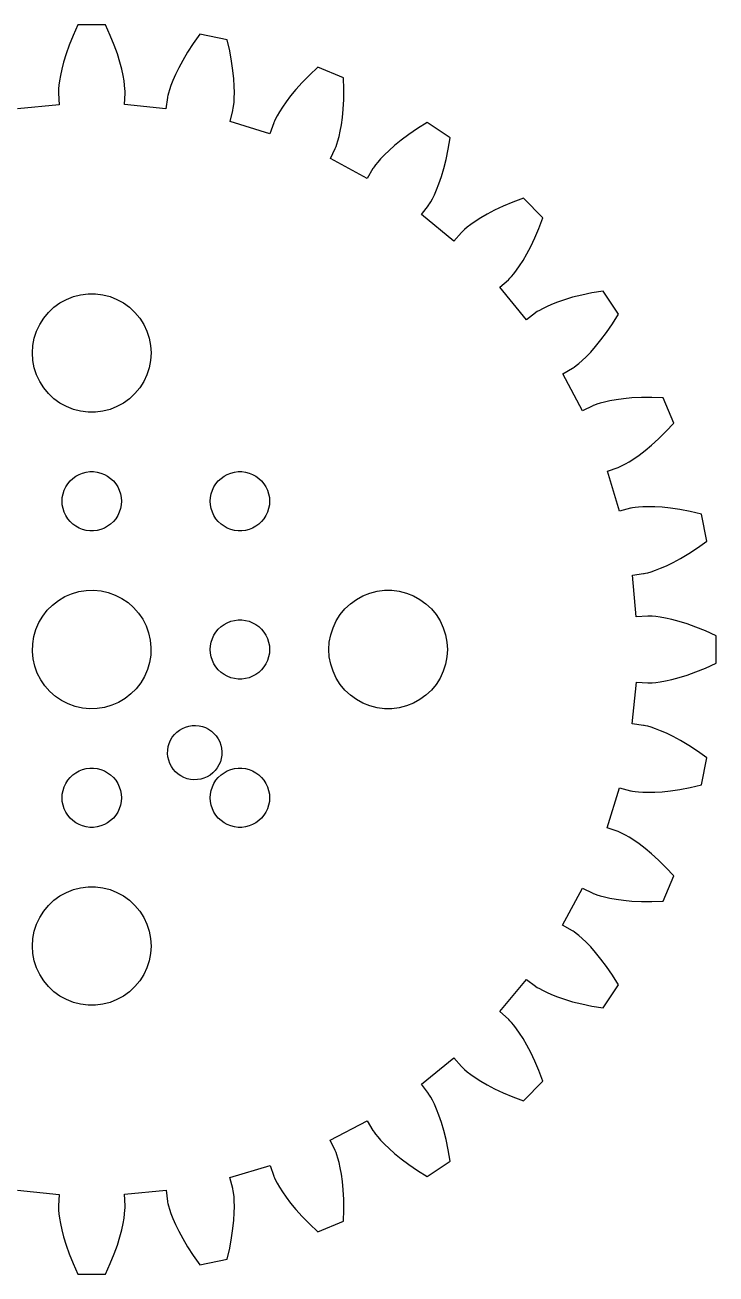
# Model space of a CAD drawing. Header units: metres. Extents: x -31.6 to 31.6, y -31.6 to 31.6.
# Drawn here: x -3.4 to 31.6, y -31.6 to 31.6 of the extents above; entities that cross this region are included whole.
import ezdxf

# ---------------------------------------------------------------- set-up
doc = ezdxf.new("R2010")
doc.units = ezdxf.units.M

msp = doc.modelspace()

# ---------------------------------------------------------------- linework, layer by layer
for p, q in [((-0.699661, 31.5939), (-0.93837, 31.0678)), ((0.699661, 31.5939), (-0.699661, 31.5939)), ((0.93837, 31.0678), (0.699661, 31.5939)), ((-0.93837, 31.0678), (-1.13586, 30.5787)), ((1.13586, 30.5787), (0.93837, 31.0678)), ((5.47745, 31.1233), (5.14069, 30.6539)), ((6.84988, 30.8503), (5.47745, 31.1233)), ((-1.13586, 30.5787), (-1.29575, 30.1291)), ((1.29575, 30.1291), (1.13586, 30.5787)), ((5.14069, 30.6539), (4.85156, 30.2128)), ((6.98137, 30.2878), (6.84988, 30.8503)), ((-1.42169, 29.7211), (-1.51755, 29.3567)), ((-1.29575, 30.1291), (-1.42169, 29.7211)), ((1.42169, 29.7211), (1.29575, 30.1291)), ((1.51755, 29.3567), (1.42169, 29.7211)), ((4.60703, 29.8029), (4.40392, 29.4273)), ((4.85156, 30.2128), (4.60703, 29.8029)), ((7.07965, 29.7696), (6.98137, 30.2878)), ((7.14873, 29.2973), (7.07965, 29.7696)), ((-1.51755, 29.3567), (-1.58725, 29.0377)), ((1.58725, 29.0377), (1.51755, 29.3567)), ((4.23882, 29.0887), (4.10822, 28.7894)), ((4.40392, 29.4273), (4.23882, 29.0887)), ((7.19266, 28.8726), (7.14873, 29.2973)), ((11.4441, 29.4567), (11.0222, 29.062)), ((12.7369, 28.9212), (11.4441, 29.4567)), ((-1.66432, 28.5414), (-1.67995, 28.3662)), ((-1.63481, 28.7655), (-1.66432, 28.5414)), ((-1.58725, 29.0377), (-1.63481, 28.7655)), ((1.63481, 28.7655), (1.58725, 29.0377)), ((1.66432, 28.5414), (1.63481, 28.7655)), ((1.67995, 28.3662), (1.66432, 28.5414)), ((4.00847, 28.5317), (3.93579, 28.3177)), ((4.10822, 28.7894), (4.00847, 28.5317)), ((7.21559, 28.4965), (7.19266, 28.8726)), ((7.22171, 28.1701), (7.21559, 28.4965)), ((10.6526, 28.6857), (10.3328, 28.3315)), ((11.0222, 29.062), (10.6526, 28.6857)), ((12.7561, 28.3438), (12.7369, 28.9212)), ((-1.68585, 28.2408), (-1.68629, 28.1655)), ((-1.68629, 28.1655), (-1.6855, 28.1403)), ((-1.67995, 28.3662), (-1.68585, 28.2408)), ((-1.6855, 28.1403), (-1.65065, 27.5585)), ((1.65118, 27.5673), (1.6855, 28.1403)), ((1.68585, 28.2408), (1.67995, 28.3662)), ((1.6855, 28.1403), (1.68629, 28.1655)), ((1.68629, 28.1655), (1.68585, 28.2408)), ((3.83679, 27.9284), (3.75746, 27.351)), ((3.84091, 27.9532), (3.83679, 27.9284)), ((3.85603, 28.027), (3.84091, 27.9532)), ((3.88631, 28.1489), (3.85603, 28.027)), ((3.93579, 28.3177), (3.88631, 28.1489)), ((7.20049, 27.6683), (7.21526, 27.8938)), ((7.21526, 27.8938), (7.22171, 28.1701)), ((10.0603, 28.0027), (9.83228, 27.7028)), ((10.3328, 28.3315), (10.0603, 28.0027)), ((12.727, 27.3398), (12.7514, 27.8164)), ((12.7514, 27.8164), (12.7561, 28.3438)), ((-1.65065, 27.5585), (-3.75867, 27.3597)), ((3.75746, 27.351), (1.65118, 27.5673)), ((6.99756, 26.7154), (7.14302, 27.2708)), ((7.14302, 27.2708), (7.1487, 27.2953)), ((7.1487, 27.2953), (7.16296, 27.3693)), ((7.16296, 27.3693), (7.18164, 27.4934)), ((7.18164, 27.4934), (7.20049, 27.6683)), ((9.49771, 27.2015), (9.38467, 27.0057)), ((9.6458, 27.4347), (9.49771, 27.2015)), ((9.83228, 27.7028), (9.6458, 27.4347)), ((12.6872, 26.9146), (12.727, 27.3398)), ((9.02116, 26.0924), (6.99756, 26.7154)), ((9.21164, 26.6433), (9.02116, 26.0924)), ((9.2205, 26.6668), (9.21164, 26.6433)), ((9.24976, 26.7362), (9.2205, 26.6668)), ((9.30321, 26.8499), (9.24976, 26.7362)), ((9.38467, 27.0057), (9.30321, 26.8499)), ((12.5787, 26.2199), (12.6363, 26.5413)), ((12.6363, 26.5413), (12.6872, 26.9146)), ((16.9709, 26.6581), (16.4801, 26.3533)), ((18.1344, 25.8807), (16.9709, 26.6581)), ((12.4599, 25.7319), (12.5184, 25.9502)), ((12.5184, 25.9502), (12.5787, 26.2199)), ((16.0442, 26.0563), (15.6614, 25.7713)), ((16.4801, 26.3533), (16.0442, 26.0563)), ((12.075, 24.8369), (12.326, 25.3533)), ((12.326, 25.3533), (12.3364, 25.3762)), ((12.3364, 25.3762), (12.3648, 25.4459)), ((12.3648, 25.4459), (12.4073, 25.5641)), ((12.4073, 25.5641), (12.4599, 25.7319)), ((15.33, 25.502), (15.0479, 25.2523)), ((15.6614, 25.7713), (15.33, 25.502)), ((17.9331, 24.7942), (18.0406, 25.3106)), ((18.0406, 25.3106), (18.1344, 25.8807)), ((13.9382, 23.8311), (12.075, 24.8369)), ((14.4729, 24.6559), (14.3626, 24.519)), ((14.6219, 24.8259), (14.4729, 24.6559)), ((14.8127, 25.0258), (14.6219, 24.8259)), ((15.0479, 25.2523), (14.8127, 25.0258)), ((17.8162, 24.3315), (17.9331, 24.7942)), ((14.2325, 24.3342), (13.9382, 23.8311)), ((14.2458, 24.3556), (14.2325, 24.3342)), ((14.288, 24.418), (14.2458, 24.3556)), ((14.3626, 24.519), (14.288, 24.418)), ((17.6942, 23.9223), (17.8162, 24.3315)), ((17.4522, 23.2621), (17.5715, 23.5661)), ((17.5715, 23.5661), (17.6942, 23.9223)), ((17.1562, 22.6523), (17.2406, 22.8066)), ((17.2406, 22.8066), (17.3405, 23.0094)), ((17.3405, 23.0094), (17.4522, 23.2621)), ((21.8455, 22.835), (21.3047, 22.6318)), ((22.835, 21.8455), (21.8455, 22.835)), ((16.6885, 22.004), (17.0354, 22.4614)), ((17.0354, 22.4614), (17.05, 22.4819)), ((17.05, 22.4819), (17.0915, 22.5448)), ((17.0915, 22.5448), (17.1562, 22.6523)), ((20.3882, 22.2207), (20.0107, 22.0212)), ((20.8192, 22.4256), (20.3882, 22.2207)), ((21.3047, 22.6318), (20.8192, 22.4256)), ((18.3196, 20.6539), (16.6885, 22.004)), ((19.1843, 21.4963), (19.0049, 21.3587)), ((19.4104, 21.6551), (19.1843, 21.4963)), ((19.6852, 21.8314), (19.4104, 21.6551)), ((20.0107, 22.0212), (19.6852, 21.8314)), ((22.6318, 21.3047), (22.835, 21.8455)), ((18.7064, 21.09), (18.3196, 20.6539)), ((18.7236, 21.1084), (18.7064, 21.09)), ((18.7772, 21.1613), (18.7236, 21.1084)), ((18.8701, 21.2458), (18.7772, 21.1613)), ((19.0049, 21.3587), (18.8701, 21.2458)), ((22.4256, 20.8192), (22.6318, 21.3047)), ((22.0212, 20.0107), (22.2207, 20.3882)), ((22.2207, 20.3882), (22.4256, 20.8192)), ((21.6551, 19.4104), (21.8314, 19.6852)), ((21.8314, 19.6852), (22.0212, 20.0107)), ((21.2458, 18.8701), (21.3587, 19.0049)), ((21.3587, 19.0049), (21.4963, 19.1843)), ((21.4963, 19.1843), (21.6551, 19.4104)), ((20.6606, 18.3254), (21.09, 18.7064)), ((21.997, 16.6831), (20.6606, 18.3254)), ((21.09, 18.7064), (21.1084, 18.7236)), ((21.1084, 18.7236), (21.1613, 18.7772)), ((21.1613, 18.7772), (21.2458, 18.8701)), ((-1.60747, 17.533), (-1.27733, 17.7145)), ((-1.27733, 17.7145), (-0.927048, 17.8532)), ((-0.927048, 17.8532), (-0.562134, 17.9469)), ((-0.562134, 17.9469), (-0.18837, 17.9941)), ((-0.18837, 17.9941), (0.18837, 17.9941)), ((0.18837, 17.9941), (0.562134, 17.9469)), ((0.562134, 17.9469), (0.927048, 17.8532)), ((0.927048, 17.8532), (1.27733, 17.7145)), ((1.27733, 17.7145), (1.60747, 17.533)), ((23.9223, 17.6942), (23.5661, 17.5715)), ((24.3315, 17.8162), (23.9223, 17.6942)), ((24.7942, 17.9331), (24.3315, 17.8162)), ((25.3106, 18.0406), (24.7942, 17.9331)), ((25.8807, 18.1344), (25.3106, 18.0406)), ((26.6581, 16.9709), (25.8807, 18.1344)), ((-2.1869, 17.0536), (-1.91226, 17.3115)), ((-1.91226, 17.3115), (-1.60747, 17.533)), ((1.60747, 17.533), (1.91226, 17.3115)), ((1.91226, 17.3115), (2.1869, 17.0536)), ((22.5448, 17.0915), (22.4819, 17.05)), ((22.6523, 17.1562), (22.5448, 17.0915)), ((22.8066, 17.2406), (22.6523, 17.1562)), ((23.0094, 17.3405), (22.8066, 17.2406)), ((23.2621, 17.4522), (23.0094, 17.3405)), ((23.5661, 17.5715), (23.2621, 17.4522)), ((-2.78932, 16.1044), (-2.62891, 16.4453)), ((-2.62891, 16.4453), (-2.42705, 16.7634)), ((-2.42705, 16.7634), (-2.1869, 17.0536)), ((2.1869, 17.0536), (2.42705, 16.7634)), ((2.42705, 16.7634), (2.62891, 16.4453)), ((2.62891, 16.4453), (2.78932, 16.1044)), ((22.4614, 17.0354), (21.997, 16.6831)), ((22.4819, 17.05), (22.4614, 17.0354)), ((26.0563, 16.0442), (26.3533, 16.4801)), ((26.3533, 16.4801), (26.6581, 16.9709)), ((-2.90575, 15.7461), (-2.78932, 16.1044)), ((2.78932, 16.1044), (2.90575, 15.7461)), ((25.7713, 15.6614), (26.0563, 16.0442)), ((-3, 15), (-2.97633, 15.376)), ((-2.97633, 15.376), (-2.90575, 15.7461)), ((2.90575, 15.7461), (2.97633, 15.376)), ((2.97633, 15.376), (3, 15)), ((25.2523, 15.0479), (25.502, 15.33)), ((25.502, 15.33), (25.7713, 15.6614)), ((-2.97633, 14.624), (-3, 15)), ((-2.90575, 14.2539), (-2.97633, 14.624)), ((2.97633, 14.624), (2.90575, 14.2539)), ((3, 15), (2.97633, 14.624)), ((24.6559, 14.4729), (24.8259, 14.6219)), ((24.8259, 14.6219), (25.0258, 14.8127)), ((25.0258, 14.8127), (25.2523, 15.0479)), ((-2.78932, 13.8956), (-2.90575, 14.2539)), ((2.90575, 14.2539), (2.78932, 13.8956)), ((23.8387, 13.9426), (24.3342, 14.2325)), ((24.829, 12.0712), (23.8387, 13.9426)), ((24.3342, 14.2325), (24.3556, 14.2458)), ((24.3556, 14.2458), (24.418, 14.288)), ((24.418, 14.288), (24.519, 14.3626)), ((24.519, 14.3626), (24.6559, 14.4729)), ((-2.62891, 13.5547), (-2.78932, 13.8956)), ((-2.42705, 13.2366), (-2.62891, 13.5547)), ((2.62891, 13.5547), (2.42705, 13.2366)), ((2.78932, 13.8956), (2.62891, 13.5547)), ((-2.1869, 12.9464), (-2.42705, 13.2366)), ((-1.91226, 12.6884), (-2.1869, 12.9464)), ((-1.60747, 12.467), (-1.91226, 12.6884)), ((1.91226, 12.6884), (1.60747, 12.467)), ((2.1869, 12.9464), (1.91226, 12.6884)), ((2.42705, 13.2366), (2.1869, 12.9464)), ((26.9146, 12.6872), (26.5413, 12.6363)), ((27.3398, 12.727), (26.9146, 12.6872)), ((27.8164, 12.7514), (27.3398, 12.727)), ((28.3438, 12.7561), (27.8164, 12.7514)), ((28.9212, 12.7369), (28.3438, 12.7561)), ((29.4567, 11.4441), (28.9212, 12.7369)), ((-1.27733, 12.2855), (-1.60747, 12.467)), ((-0.927048, 12.1468), (-1.27733, 12.2855)), ((-0.562134, 12.0531), (-0.927048, 12.1468)), ((-0.18837, 12.0059), (-0.562134, 12.0531)), ((0.18837, 12.0059), (-0.18837, 12.0059)), ((0.562134, 12.0531), (0.18837, 12.0059)), ((0.927048, 12.1468), (0.562134, 12.0531)), ((1.27733, 12.2855), (0.927048, 12.1468)), ((1.60747, 12.467), (1.27733, 12.2855)), ((25.3533, 12.326), (24.829, 12.0712)), ((25.3762, 12.3364), (25.3533, 12.326)), ((25.4459, 12.3648), (25.3762, 12.3364)), ((25.5641, 12.4073), (25.4459, 12.3648)), ((25.7319, 12.4599), (25.5641, 12.4073)), ((25.9502, 12.5184), (25.7319, 12.4599)), ((26.2199, 12.5787), (25.9502, 12.5184)), ((26.5413, 12.6363), (26.2199, 12.5787)), ((29.062, 11.0222), (29.4567, 11.4441)), ((28.6857, 10.6526), (29.062, 11.0222)), ((28.0027, 10.0603), (28.3315, 10.3328)), ((28.3315, 10.3328), (28.6857, 10.6526)), ((27.0057, 9.38467), (27.2015, 9.49771)), ((27.2015, 9.49771), (27.4347, 9.6458)), ((27.4347, 9.6458), (27.7028, 9.83228)), ((27.7028, 9.83228), (28.0027, 10.0603)), ((-0.803726, 8.76648), (-0.638657, 8.85724)), ((-0.638657, 8.85724), (-0.463516, 8.92657)), ((-0.463516, 8.92657), (-0.281067, 8.97342)), ((-0.281067, 8.97342), (-0.094177, 8.99704)), ((-0.094177, 8.99704), (0.094177, 8.99704)), ((0.094177, 8.99704), (0.281067, 8.97342)), ((0.281067, 8.97342), (0.463516, 8.92657)), ((0.463516, 8.92657), (0.638657, 8.85724)), ((0.638657, 8.85724), (0.803726, 8.76648)), ((6.69626, 8.76648), (6.86133, 8.85724)), ((6.86133, 8.85724), (7.03647, 8.92657)), ((7.03647, 8.92657), (7.21892, 8.97342)), ((7.21892, 8.97342), (7.40581, 8.99704)), ((7.40581, 8.99704), (7.59418, 8.99704)), ((7.59418, 8.99704), (7.78107, 8.97342)), ((7.78107, 8.97342), (7.96352, 8.92657)), ((7.96352, 8.92657), (8.13866, 8.85724)), ((8.13866, 8.85724), (8.30373, 8.76648)), ((26.1007, 9.02405), (26.6433, 9.21164)), ((26.7069, 6.99532), (26.1007, 9.02405)), ((26.6433, 9.21164), (26.6668, 9.2205)), ((26.6668, 9.2205), (26.7362, 9.24976)), ((26.7362, 9.24976), (26.8499, 9.30321)), ((26.8499, 9.30321), (27.0057, 9.38467)), ((-1.39465, 8.05219), (-1.31445, 8.22263)), ((-1.31445, 8.22263), (-1.21352, 8.38167)), ((-1.21352, 8.38167), (-1.09344, 8.52681)), ((-1.09344, 8.52681), (-0.956131, 8.65576)), ((-0.956131, 8.65576), (-0.803726, 8.76648)), ((0.803726, 8.76648), (0.956131, 8.65576)), ((0.956131, 8.65576), (1.09344, 8.52681)), ((1.09344, 8.52681), (1.21352, 8.38167)), ((1.21352, 8.38167), (1.31445, 8.22263)), ((1.31445, 8.22263), (1.39465, 8.05219)), ((6.10533, 8.05219), (6.18553, 8.22263)), ((6.18553, 8.22263), (6.28647, 8.38167)), ((6.28647, 8.38167), (6.40654, 8.52681)), ((6.40654, 8.52681), (6.54385, 8.65576)), ((6.54385, 8.65576), (6.69626, 8.76648)), ((8.30373, 8.76648), (8.45613, 8.65576)), ((8.45613, 8.65576), (8.59344, 8.52681)), ((8.59344, 8.52681), (8.71352, 8.38167)), ((8.71352, 8.38167), (8.81445, 8.22263)), ((8.81445, 8.22263), (8.89465, 8.05219)), ((-1.5, 7.5), (-1.48816, 7.68799)), ((-1.48816, 7.68799), (-1.45287, 7.87303)), ((-1.45287, 7.87303), (-1.39465, 8.05219)), ((1.39465, 8.05219), (1.45287, 7.87303)), ((1.45287, 7.87303), (1.48816, 7.68799)), ((1.48816, 7.68799), (1.5, 7.5)), ((6, 7.5), (6.01183, 7.68799)), ((6.01183, 7.68799), (6.04712, 7.87303)), ((6.04712, 7.87303), (6.10533, 8.05219)), ((8.89465, 8.05219), (8.95287, 7.87303)), ((8.95287, 7.87303), (8.98816, 7.68799)), ((8.98816, 7.68799), (9, 7.5)), ((-1.48816, 7.312), (-1.5, 7.5)), ((-1.45287, 7.12695), (-1.48816, 7.312)), ((-1.39465, 6.9478), (-1.45287, 7.12695)), ((1.45287, 7.12695), (1.39465, 6.9478)), ((1.48816, 7.312), (1.45287, 7.12695)), ((1.5, 7.5), (1.48816, 7.312)), ((6.01183, 7.312), (6, 7.5)), ((6.04712, 7.12695), (6.01183, 7.312)), ((6.10533, 6.9478), (6.04712, 7.12695)), ((8.95287, 7.12695), (8.89465, 6.9478)), ((8.98816, 7.312), (8.95287, 7.12695)), ((9, 7.5), (8.98816, 7.312)), ((27.2708, 7.14302), (26.7069, 6.99532)), ((27.2953, 7.1487), (27.2708, 7.14302)), ((27.3693, 7.16296), (27.2953, 7.1487)), ((27.4934, 7.18164), (27.3693, 7.16296)), ((27.6683, 7.20049), (27.4934, 7.18164)), ((27.8938, 7.21526), (27.6683, 7.20049)), ((28.1701, 7.22171), (27.8938, 7.21526)), ((28.4965, 7.21559), (28.1701, 7.22171)), ((28.8726, 7.19266), (28.4965, 7.21559)), ((29.2973, 7.14873), (28.8726, 7.19266)), ((29.7696, 7.07965), (29.2973, 7.14873)), ((30.2878, 6.98137), (29.7696, 7.07965)), ((30.8503, 6.84988), (30.2878, 6.98137)), ((-1.31445, 6.77736), (-1.39465, 6.9478)), ((-1.21352, 6.61832), (-1.31445, 6.77736)), ((-1.09344, 6.47318), (-1.21352, 6.61832)), ((-0.956131, 6.34422), (-1.09344, 6.47318)), ((-0.803726, 6.23351), (-0.956131, 6.34422)), ((0.956131, 6.34422), (0.803726, 6.23351)), ((1.09344, 6.47318), (0.956131, 6.34422)), ((1.21352, 6.61832), (1.09344, 6.47318)), ((1.31445, 6.77736), (1.21352, 6.61832)), ((1.39465, 6.9478), (1.31445, 6.77736)), ((6.18553, 6.77736), (6.10533, 6.9478)), ((6.28647, 6.61832), (6.18553, 6.77736)), ((6.40654, 6.47318), (6.28647, 6.61832)), ((6.54385, 6.34422), (6.40654, 6.47318)), ((6.69626, 6.23351), (6.54385, 6.34422)), ((8.45613, 6.34422), (8.30373, 6.23351)), ((8.59344, 6.47318), (8.45613, 6.34422)), ((8.71352, 6.61832), (8.59344, 6.47318)), ((8.81445, 6.77736), (8.71352, 6.61832)), ((8.89465, 6.9478), (8.81445, 6.77736)), ((31.1233, 5.47745), (30.8503, 6.84988)), ((-0.638657, 6.14275), (-0.803726, 6.23351)), ((-0.463516, 6.07341), (-0.638657, 6.14275)), ((-0.281067, 6.02657), (-0.463516, 6.07341)), ((-0.094177, 6.00294), (-0.281067, 6.02657)), ((0.094177, 6.00294), (-0.094177, 6.00294)), ((0.281067, 6.02657), (0.094177, 6.00294)), ((0.463516, 6.07341), (0.281067, 6.02657)), ((0.638657, 6.14275), (0.463516, 6.07341)), ((0.803726, 6.23351), (0.638657, 6.14275)), ((6.86133, 6.14275), (6.69626, 6.23351)), ((7.03647, 6.07341), (6.86133, 6.14275)), ((7.21892, 6.02657), (7.03647, 6.07341)), ((7.40581, 6.00294), (7.21892, 6.02657)), ((7.59418, 6.00294), (7.40581, 6.00294)), ((7.78107, 6.02657), (7.59418, 6.00294)), ((7.96352, 6.07341), (7.78107, 6.02657)), ((8.13866, 6.14275), (7.96352, 6.07341)), ((8.30373, 6.23351), (8.13866, 6.14275)), ((30.2128, 4.85156), (30.6539, 5.14069)), ((30.6539, 5.14069), (31.1233, 5.47745)), ((29.4273, 4.40392), (29.8029, 4.60703)), ((29.8029, 4.60703), (30.2128, 4.85156)), ((27.3597, 3.75867), (27.9284, 3.83679)), ((27.9284, 3.83679), (27.9532, 3.84091)), ((27.9532, 3.84091), (28.027, 3.85603)), ((28.027, 3.85603), (28.1489, 3.88631)), ((28.1489, 3.88631), (28.3177, 3.93579)), ((28.3177, 3.93579), (28.5317, 4.00847)), ((28.5317, 4.00847), (28.7894, 4.10822)), ((28.7894, 4.10822), (29.0887, 4.23882)), ((29.0887, 4.23882), (29.4273, 4.40392)), ((27.5585, 1.65065), (27.3597, 3.75867)), ((-1.68625, 2.48123), (-1.36197, 2.673)), ((-1.36197, 2.673), (-1.0162, 2.82263)), ((-1.0162, 2.82263), (-0.654419, 2.92773)), ((-0.654419, 2.92773), (-0.282318, 2.98668)), ((-0.282318, 2.98668), (0.094223, 2.9985)), ((0.094223, 2.9985), (0.469299, 2.96306)), ((0.469299, 2.96306), (0.83696, 2.88087)), ((0.83696, 2.88087), (1.19144, 2.75325)), ((1.19144, 2.75325), (1.52711, 2.58221)), ((1.52711, 2.58221), (1.83871, 2.37045)), ((13.0877, 2.31154), (13.3925, 2.53297)), ((13.3925, 2.53297), (13.7227, 2.71448)), ((13.7227, 2.71448), (14.0729, 2.85316)), ((14.0729, 2.85316), (14.4379, 2.94685)), ((14.4379, 2.94685), (14.8116, 2.99408)), ((14.8116, 2.99408), (15.1884, 2.99408)), ((15.1884, 2.99408), (15.5621, 2.94685)), ((15.5621, 2.94685), (15.927, 2.85316)), ((15.927, 2.85316), (16.2773, 2.71448)), ((16.2773, 2.71448), (16.6075, 2.53297)), ((16.6075, 2.53297), (16.9123, 2.31154)), ((-2.48123, 1.68625), (-2.25032, 1.98393)), ((-2.25032, 1.98393), (-1.98393, 2.25032)), ((-1.98393, 2.25032), (-1.68625, 2.48123)), ((1.83871, 2.37045), (2.12131, 2.12131)), ((2.12131, 2.12131), (2.37045, 1.83871)), ((12.5729, 1.76335), (12.8131, 2.05363)), ((12.8131, 2.05363), (13.0877, 2.31154)), ((16.9123, 2.31154), (17.1869, 2.05363)), ((17.1869, 2.05363), (17.427, 1.76335)), ((-2.82263, 1.0162), (-2.673, 1.36197)), ((-2.673, 1.36197), (-2.48123, 1.68625)), ((2.37045, 1.83871), (2.58221, 1.52711)), ((2.58221, 1.52711), (2.75325, 1.19144)), ((6.54385, 1.15576), (6.69626, 1.26648)), ((6.69626, 1.26648), (6.86133, 1.35724)), ((6.86133, 1.35724), (7.03647, 1.42657)), ((7.03647, 1.42657), (7.21892, 1.47342)), ((7.21892, 1.47342), (7.40581, 1.49704)), ((7.40581, 1.49704), (7.59418, 1.49704)), ((7.59418, 1.49704), (7.78107, 1.47342)), ((7.78107, 1.47342), (7.96352, 1.42657)), ((7.96352, 1.42657), (8.13866, 1.35724)), ((8.13866, 1.35724), (8.30373, 1.26648)), ((8.30373, 1.26648), (8.45613, 1.15576)), ((12.2107, 1.10437), (12.3711, 1.44525)), ((12.3711, 1.44525), (12.5729, 1.76335)), ((17.427, 1.76335), (17.6289, 1.44525)), ((17.6289, 1.44525), (17.7893, 1.10437)), ((28.1403, 1.6855), (27.5585, 1.65065)), ((28.1655, 1.68629), (28.1403, 1.6855)), ((28.2408, 1.68585), (28.1655, 1.68629)), ((28.3662, 1.67995), (28.2408, 1.68585)), ((28.5414, 1.66432), (28.3662, 1.67995)), ((28.7655, 1.63481), (28.5414, 1.66432)), ((29.0377, 1.58725), (28.7655, 1.63481)), ((29.3567, 1.51755), (29.0377, 1.58725)), ((29.7211, 1.42169), (29.3567, 1.51755)), ((30.1291, 1.29575), (29.7211, 1.42169)), ((30.5787, 1.13586), (30.1291, 1.29575)), ((-2.98668, 0.282318), (-2.92773, 0.654419)), ((-2.92773, 0.654419), (-2.82263, 1.0162)), ((2.75325, 1.19144), (2.88087, 0.83696)), ((2.88087, 0.83696), (2.96306, 0.469299)), ((6.10533, 0.552185), (6.18553, 0.722626)), ((6.18553, 0.722626), (6.28647, 0.881668)), ((6.28647, 0.881668), (6.40654, 1.02681)), ((6.40654, 1.02681), (6.54385, 1.15576)), ((8.45613, 1.15576), (8.59344, 1.02681)), ((8.59344, 1.02681), (8.71352, 0.881668)), ((8.71352, 0.881668), (8.81445, 0.722626)), ((8.81445, 0.722626), (8.89465, 0.552185)), ((12.0237, 0.375992), (12.0942, 0.746063)), ((12.0942, 0.746063), (12.2107, 1.10437)), ((17.7893, 1.10437), (17.9057, 0.746063)), ((17.9057, 0.746063), (17.9763, 0.375992)), ((31.0678, 0.93837), (30.5787, 1.13586)), ((31.5939, 0.699661), (31.0678, 0.93837)), ((31.5939, -0.699661), (31.5939, 0.699661)), ((-2.9985, -0.094223), (-2.98668, 0.282318)), ((2.96306, 0.469299), (2.9985, 0.094223)), ((2.9985, 0.094223), (2.98668, -0.282318)), ((6, 0), (6.01183, 0.187988)), ((6.01183, -0.187988), (6, 0)), ((6.01183, 0.187988), (6.04712, 0.373032)), ((6.04712, 0.373032), (6.10533, 0.552185)), ((8.89465, 0.552185), (8.95287, 0.373032)), ((8.95287, 0.373032), (8.98816, 0.187988)), ((8.98816, 0.187988), (9, 0)), ((9, 0), (8.98816, -0.187988)), ((12, 0), (12.0237, 0.375992)), ((12.0237, -0.375992), (12, 0)), ((17.9763, 0.375992), (18, 0)), ((18, 0), (17.9763, -0.375992)), ((-2.96306, -0.469299), (-2.9985, -0.094223)), ((-2.88087, -0.83696), (-2.96306, -0.469299)), ((2.98668, -0.282318), (2.92773, -0.654419)), ((6.04712, -0.373032), (6.01183, -0.187988)), ((6.10533, -0.552185), (6.04712, -0.373032)), ((6.18553, -0.722626), (6.10533, -0.552185)), ((8.89465, -0.552185), (8.81445, -0.722626)), ((8.95287, -0.373032), (8.89465, -0.552185)), ((8.98816, -0.187988), (8.95287, -0.373032)), ((12.0942, -0.746063), (12.0237, -0.375992)), ((17.9763, -0.375992), (17.9057, -0.746063)), ((-2.75325, -1.19144), (-2.88087, -0.83696)), ((-2.58221, -1.52711), (-2.75325, -1.19144)), ((2.82263, -1.0162), (2.673, -1.36197)), ((2.92773, -0.654419), (2.82263, -1.0162)), ((6.28647, -0.881668), (6.18553, -0.722626)), ((6.40654, -1.02681), (6.28647, -0.881668)), ((6.54385, -1.15576), (6.40654, -1.02681)), ((6.69626, -1.26648), (6.54385, -1.15576)), ((8.45613, -1.15576), (8.30373, -1.26648)), ((8.59344, -1.02681), (8.45613, -1.15576)), ((8.71352, -0.881668), (8.59344, -1.02681)), ((8.81445, -0.722626), (8.71352, -0.881668)), ((12.2107, -1.10437), (12.0942, -0.746063)), ((12.3711, -1.44525), (12.2107, -1.10437)), ((17.7893, -1.10437), (17.6289, -1.44525)), ((17.9057, -0.746063), (17.7893, -1.10437)), ((30.1291, -1.29575), (30.5787, -1.13586)), ((30.5787, -1.13586), (31.0678, -0.93837)), ((31.0678, -0.93837), (31.5939, -0.699661)), ((-2.37045, -1.83871), (-2.58221, -1.52711)), ((-2.12131, -2.12131), (-2.37045, -1.83871)), ((2.48123, -1.68625), (2.25032, -1.98393)), ((2.673, -1.36197), (2.48123, -1.68625)), ((6.86133, -1.35724), (6.69626, -1.26648)), ((7.03647, -1.42657), (6.86133, -1.35724)), ((7.21892, -1.47342), (7.03647, -1.42657)), ((7.40581, -1.49704), (7.21892, -1.47342)), ((7.59418, -1.49704), (7.40581, -1.49704)), ((7.78107, -1.47342), (7.59418, -1.49704)), ((7.96352, -1.42657), (7.78107, -1.47342)), ((8.13866, -1.35724), (7.96352, -1.42657)), ((8.30373, -1.26648), (8.13866, -1.35724)), ((12.5729, -1.76335), (12.3711, -1.44525)), ((12.8131, -2.05363), (12.5729, -1.76335)), ((17.427, -1.76335), (17.1869, -2.05363)), ((17.6289, -1.44525), (17.427, -1.76335)), ((27.351, -3.75746), (27.5673, -1.65118)), ((27.5673, -1.65118), (28.1403, -1.6855)), ((28.1403, -1.6855), (28.1655, -1.68629)), ((28.1655, -1.68629), (28.2408, -1.68585)), ((28.2408, -1.68585), (28.3662, -1.67995)), ((28.3662, -1.67995), (28.5414, -1.66432)), ((28.5414, -1.66432), (28.7655, -1.63481)), ((28.7655, -1.63481), (29.0377, -1.58725)), ((29.0377, -1.58725), (29.3567, -1.51755)), ((29.3567, -1.51755), (29.7211, -1.42169)), ((29.7211, -1.42169), (30.1291, -1.29575)), ((-1.83871, -2.37045), (-2.12131, -2.12131)), ((-1.52711, -2.58221), (-1.83871, -2.37045)), ((1.68625, -2.48123), (1.36197, -2.673)), ((1.98393, -2.25032), (1.68625, -2.48123)), ((2.25032, -1.98393), (1.98393, -2.25032)), ((13.0877, -2.31154), (12.8131, -2.05363)), ((13.3925, -2.53297), (13.0877, -2.31154)), ((16.9123, -2.31154), (16.6075, -2.53297)), ((17.1869, -2.05363), (16.9123, -2.31154)), ((-1.19144, -2.75325), (-1.52711, -2.58221)), ((-0.83696, -2.88087), (-1.19144, -2.75325)), ((-0.469299, -2.96306), (-0.83696, -2.88087)), ((-0.094223, -2.9985), (-0.469299, -2.96306)), ((0.282318, -2.98668), (-0.094223, -2.9985)), ((0.654419, -2.92773), (0.282318, -2.98668)), ((1.0162, -2.82263), (0.654419, -2.92773)), ((1.36197, -2.673), (1.0162, -2.82263)), ((13.7227, -2.71448), (13.3925, -2.53297)), ((14.0729, -2.85316), (13.7227, -2.71448)), ((14.4379, -2.94685), (14.0729, -2.85316)), ((14.8116, -2.99408), (14.4379, -2.94685)), ((15.1884, -2.99408), (14.8116, -2.99408)), ((15.5621, -2.94685), (15.1884, -2.99408)), ((15.927, -2.85316), (15.5621, -2.94685)), ((16.2773, -2.71448), (15.927, -2.85316)), ((16.6075, -2.53297), (16.2773, -2.71448)), ((27.9284, -3.83679), (27.351, -3.75746)), ((4.07767, -4.44205), (4.1835, -4.3056)), ((4.1835, -4.3056), (4.3056, -4.1835)), ((4.3056, -4.1835), (4.44205, -4.07767)), ((4.44205, -4.07767), (4.59067, -3.98978)), ((4.59067, -3.98978), (4.74915, -3.92119)), ((4.74915, -3.92119), (4.91496, -3.87302)), ((4.91496, -3.87302), (5.08551, -3.84601)), ((5.08551, -3.84601), (5.2581, -3.84059)), ((5.2581, -3.84059), (5.43001, -3.85683)), ((5.43001, -3.85683), (5.59851, -3.8945)), ((5.59851, -3.8945), (5.76099, -3.95299)), ((5.76099, -3.95299), (5.91484, -4.03139)), ((5.91484, -4.03139), (6.05765, -4.12845)), ((6.05765, -4.12845), (6.18718, -4.24263)), ((6.18718, -4.24263), (6.30136, -4.37216)), ((6.30136, -4.37216), (6.39842, -4.51497)), ((27.9532, -3.84091), (27.9284, -3.83679)), ((28.027, -3.85603), (27.9532, -3.84091)), ((28.1489, -3.88631), (28.027, -3.85603)), ((28.3177, -3.93579), (28.1489, -3.88631)), ((28.5317, -4.00847), (28.3177, -3.93579)), ((28.7894, -4.10822), (28.5317, -4.00847)), ((29.0887, -4.23882), (28.7894, -4.10822)), ((29.4273, -4.40392), (29.0887, -4.23882)), ((29.8029, -4.60703), (29.4273, -4.40392)), ((3.84601, -5.08551), (3.87302, -4.91496)), ((3.87302, -4.91496), (3.92119, -4.74915)), ((3.92119, -4.74915), (3.98978, -4.59067)), ((3.98978, -4.59067), (4.07767, -4.44205)), ((6.39842, -4.51497), (6.47682, -4.66882)), ((6.47682, -4.66882), (6.53531, -4.8313)), ((6.53531, -4.8313), (6.57298, -4.9998)), ((6.57298, -4.9998), (6.58923, -5.17172)), ((30.2128, -4.85156), (29.8029, -4.60703)), ((30.6539, -5.14069), (30.2128, -4.85156)), ((3.84059, -5.2581), (3.84601, -5.08551)), ((3.85683, -5.43001), (3.84059, -5.2581)), ((3.8945, -5.59851), (3.85683, -5.43001)), ((3.95299, -5.76099), (3.8945, -5.59851)), ((6.50862, -5.68066), (6.44003, -5.83914)), ((6.55679, -5.51485), (6.50862, -5.68066)), ((6.5838, -5.3443), (6.55679, -5.51485)), ((6.58923, -5.17172), (6.5838, -5.3443)), ((31.1233, -5.47745), (30.6539, -5.14069)), ((30.8503, -6.84988), (31.1233, -5.47745)), ((-0.956131, -6.34422), (-0.803726, -6.23351)), ((-0.803726, -6.23351), (-0.638657, -6.14275)), ((-0.638657, -6.14275), (-0.463516, -6.07341)), ((-0.463516, -6.07341), (-0.281067, -6.02657)), ((-0.281067, -6.02657), (-0.094177, -6.00294)), ((-0.094177, -6.00294), (0.094177, -6.00294)), ((0.094177, -6.00294), (0.281067, -6.02657)), ((0.281067, -6.02657), (0.463516, -6.07341)), ((0.463516, -6.07341), (0.638657, -6.14275)), ((0.638657, -6.14275), (0.803726, -6.23351)), ((0.803726, -6.23351), (0.956131, -6.34422)), ((4.03139, -5.91484), (3.95299, -5.76099)), ((4.12845, -6.05765), (4.03139, -5.91484)), ((4.24263, -6.18718), (4.12845, -6.05765)), ((4.37216, -6.30136), (4.24263, -6.18718)), ((4.51497, -6.39842), (4.37216, -6.30136)), ((6.12421, -6.24631), (5.98776, -6.35214)), ((6.24631, -6.12421), (6.12421, -6.24631)), ((6.35214, -5.98776), (6.24631, -6.12421)), ((6.44003, -5.83914), (6.35214, -5.98776)), ((6.54385, -6.34422), (6.69626, -6.23351)), ((6.69626, -6.23351), (6.86133, -6.14275)), ((6.86133, -6.14275), (7.03647, -6.07341)), ((7.03647, -6.07341), (7.21892, -6.02657)), ((7.21892, -6.02657), (7.40581, -6.00294)), ((7.40581, -6.00294), (7.59418, -6.00294)), ((7.59418, -6.00294), (7.78107, -6.02657)), ((7.78107, -6.02657), (7.96352, -6.07341)), ((7.96352, -6.07341), (8.13866, -6.14275)), ((8.13866, -6.14275), (8.30373, -6.23351)), ((8.30373, -6.23351), (8.45613, -6.34422)), ((-1.45287, -7.12695), (-1.39465, -6.9478)), ((-1.39465, -6.9478), (-1.31445, -6.77736)), ((-1.31445, -6.77736), (-1.21352, -6.61832)), ((-1.21352, -6.61832), (-1.09344, -6.47318)), ((-1.09344, -6.47318), (-0.956131, -6.34422)), ((0.956131, -6.34422), (1.09344, -6.47318)), ((1.09344, -6.47318), (1.21352, -6.61832)), ((1.21352, -6.61832), (1.31445, -6.77736)), ((1.31445, -6.77736), (1.39465, -6.9478)), ((1.39465, -6.9478), (1.45287, -7.12695)), ((4.66882, -6.47682), (4.51497, -6.39842)), ((4.8313, -6.53531), (4.66882, -6.47682)), ((4.9998, -6.57298), (4.8313, -6.53531)), ((5.17172, -6.58923), (4.9998, -6.57298)), ((5.3443, -6.5838), (5.17172, -6.58923)), ((5.51485, -6.55679), (5.3443, -6.5838)), ((5.68066, -6.50862), (5.51485, -6.55679)), ((5.83914, -6.44003), (5.68066, -6.50862)), ((5.98776, -6.35214), (5.83914, -6.44003)), ((6.04712, -7.12695), (6.10533, -6.9478)), ((6.10533, -6.9478), (6.18553, -6.77736)), ((6.18553, -6.77736), (6.28647, -6.61832)), ((6.28647, -6.61832), (6.40654, -6.47318)), ((6.40654, -6.47318), (6.54385, -6.34422)), ((8.45613, -6.34422), (8.59344, -6.47318)), ((8.59344, -6.47318), (8.71352, -6.61832)), ((8.71352, -6.61832), (8.81445, -6.77736)), ((8.81445, -6.77736), (8.89465, -6.9478)), ((8.89465, -6.9478), (8.95287, -7.12695)), ((30.2878, -6.98137), (30.8503, -6.84988)), ((-1.5, -7.5), (-1.48816, -7.312)), ((-1.48816, -7.68799), (-1.5, -7.5)), ((-1.48816, -7.312), (-1.45287, -7.12695)), ((1.45287, -7.12695), (1.48816, -7.312)), ((1.48816, -7.312), (1.5, -7.5)), ((1.5, -7.5), (1.48816, -7.68799)), ((6, -7.5), (6.01183, -7.312)), ((6.01183, -7.68799), (6, -7.5)), ((6.01183, -7.312), (6.04712, -7.12695)), ((8.95287, -7.12695), (8.98816, -7.312)), ((8.98816, -7.312), (9, -7.5)), ((9, -7.5), (8.98816, -7.68799)), ((26.0924, -9.02116), (26.7154, -6.99756)), ((26.7154, -6.99756), (27.2708, -7.14302)), ((27.2708, -7.14302), (27.2953, -7.1487)), ((27.2953, -7.1487), (27.3693, -7.16296)), ((27.3693, -7.16296), (27.4934, -7.18164)), ((27.4934, -7.18164), (27.6683, -7.20049)), ((27.6683, -7.20049), (27.8938, -7.21526)), ((27.8938, -7.21526), (28.1701, -7.22171)), ((28.1701, -7.22171), (28.4965, -7.21559)), ((28.4965, -7.21559), (28.8726, -7.19266)), ((28.8726, -7.19266), (29.2973, -7.14873)), ((29.2973, -7.14873), (29.7696, -7.07965)), ((29.7696, -7.07965), (30.2878, -6.98137)), ((-1.45287, -7.87303), (-1.48816, -7.68799)), ((-1.39465, -8.05219), (-1.45287, -7.87303)), ((-1.31445, -8.22263), (-1.39465, -8.05219)), ((1.39465, -8.05219), (1.31445, -8.22263)), ((1.45287, -7.87303), (1.39465, -8.05219)), ((1.48816, -7.68799), (1.45287, -7.87303)), ((6.04712, -7.87303), (6.01183, -7.68799)), ((6.10533, -8.05219), (6.04712, -7.87303)), ((6.18553, -8.22263), (6.10533, -8.05219)), ((8.89465, -8.05219), (8.81445, -8.22263)), ((8.95287, -7.87303), (8.89465, -8.05219)), ((8.98816, -7.68799), (8.95287, -7.87303)), ((-1.21352, -8.38167), (-1.31445, -8.22263)), ((-1.09344, -8.52681), (-1.21352, -8.38167)), ((-0.956131, -8.65576), (-1.09344, -8.52681)), ((-0.803726, -8.76648), (-0.956131, -8.65576)), ((-0.638657, -8.85724), (-0.803726, -8.76648)), ((0.803726, -8.76648), (0.638657, -8.85724)), ((0.956131, -8.65576), (0.803726, -8.76648)), ((1.09344, -8.52681), (0.956131, -8.65576)), ((1.21352, -8.38167), (1.09344, -8.52681)), ((1.31445, -8.22263), (1.21352, -8.38167)), ((6.28647, -8.38167), (6.18553, -8.22263)), ((6.40654, -8.52681), (6.28647, -8.38167)), ((6.54385, -8.65576), (6.40654, -8.52681)), ((6.69626, -8.76648), (6.54385, -8.65576)), ((6.86133, -8.85724), (6.69626, -8.76648)), ((8.30373, -8.76648), (8.13866, -8.85724)), ((8.45613, -8.65576), (8.30373, -8.76648)), ((8.59344, -8.52681), (8.45613, -8.65576)), ((8.71352, -8.38167), (8.59344, -8.52681)), ((8.81445, -8.22263), (8.71352, -8.38167)), ((-0.463516, -8.92657), (-0.638657, -8.85724)), ((-0.281067, -8.97342), (-0.463516, -8.92657)), ((-0.094177, -8.99704), (-0.281067, -8.97342)), ((0.094177, -8.99704), (-0.094177, -8.99704)), ((0.281067, -8.97342), (0.094177, -8.99704)), ((0.463516, -8.92657), (0.281067, -8.97342)), ((0.638657, -8.85724), (0.463516, -8.92657)), ((7.03647, -8.92657), (6.86133, -8.85724)), ((7.21892, -8.97342), (7.03647, -8.92657)), ((7.40581, -8.99704), (7.21892, -8.97342)), ((7.59418, -8.99704), (7.40581, -8.99704)), ((7.78107, -8.97342), (7.59418, -8.99704)), ((7.96352, -8.92657), (7.78107, -8.97342)), ((8.13866, -8.85724), (7.96352, -8.92657)), ((26.6433, -9.21164), (26.0924, -9.02116)), ((26.6668, -9.2205), (26.6433, -9.21164)), ((26.7362, -9.24976), (26.6668, -9.2205)), ((26.8499, -9.30321), (26.7362, -9.24976)), ((27.0057, -9.38467), (26.8499, -9.30321)), ((27.2015, -9.49771), (27.0057, -9.38467)), ((27.4347, -9.6458), (27.2015, -9.49771)), ((27.7028, -9.83228), (27.4347, -9.6458)), ((28.0027, -10.0603), (27.7028, -9.83228)), ((28.3315, -10.3328), (28.0027, -10.0603)), ((28.6857, -10.6526), (28.3315, -10.3328)), ((29.062, -11.0222), (28.6857, -10.6526)), ((29.4567, -11.4441), (29.062, -11.0222)), ((28.9212, -12.7369), (29.4567, -11.4441)), ((-1.91226, -12.6884), (-1.60747, -12.467)), ((-1.60747, -12.467), (-1.27733, -12.2855)), ((-1.27733, -12.2855), (-0.927048, -12.1468)), ((-0.927048, -12.1468), (-0.562134, -12.0531)), ((-0.562134, -12.0531), (-0.18837, -12.0059)), ((-0.18837, -12.0059), (0.18837, -12.0059)), ((0.18837, -12.0059), (0.562134, -12.0531)), ((0.562134, -12.0531), (0.927048, -12.1468)), ((0.927048, -12.1468), (1.27733, -12.2855)), ((1.27733, -12.2855), (1.60747, -12.467)), ((1.60747, -12.467), (1.91226, -12.6884)), ((23.8311, -13.9382), (24.8369, -12.075)), ((24.8369, -12.075), (25.3533, -12.326)), ((25.3533, -12.326), (25.3762, -12.3364)), ((25.3762, -12.3364), (25.4459, -12.3648)), ((25.4459, -12.3648), (25.5641, -12.4073)), ((25.5641, -12.4073), (25.7319, -12.4599)), ((25.7319, -12.4599), (25.9502, -12.5184)), ((25.9502, -12.5184), (26.2199, -12.5787)), ((26.2199, -12.5787), (26.5413, -12.6363)), ((26.5413, -12.6363), (26.9146, -12.6872)), ((-2.62891, -13.5547), (-2.42705, -13.2366)), ((-2.42705, -13.2366), (-2.1869, -12.9464)), ((-2.1869, -12.9464), (-1.91226, -12.6884)), ((1.91226, -12.6884), (2.1869, -12.9464)), ((2.1869, -12.9464), (2.42705, -13.2366)), ((2.42705, -13.2366), (2.62891, -13.5547)), ((26.9146, -12.6872), (27.3398, -12.727)), ((27.3398, -12.727), (27.8164, -12.7514)), ((27.8164, -12.7514), (28.3438, -12.7561)), ((28.3438, -12.7561), (28.9212, -12.7369)), ((-2.90575, -14.2539), (-2.78932, -13.8956)), ((-2.78932, -13.8956), (-2.62891, -13.5547)), ((2.62891, -13.5547), (2.78932, -13.8956)), ((2.78932, -13.8956), (2.90575, -14.2539)), ((-2.97633, -14.624), (-2.90575, -14.2539)), ((2.90575, -14.2539), (2.97633, -14.624)), ((24.3342, -14.2325), (23.8311, -13.9382)), ((24.3556, -14.2458), (24.3342, -14.2325)), ((24.418, -14.288), (24.3556, -14.2458)), ((24.519, -14.3626), (24.418, -14.288)), ((24.6559, -14.4729), (24.519, -14.3626)), ((24.8259, -14.6219), (24.6559, -14.4729)), ((-3, -15), (-2.97633, -14.624)), ((-2.97633, -15.376), (-3, -15)), ((2.97633, -14.624), (3, -15)), ((3, -15), (2.97633, -15.376)), ((25.0258, -14.8127), (24.8259, -14.6219)), ((25.2523, -15.0479), (25.0258, -14.8127)), ((25.502, -15.33), (25.2523, -15.0479)), ((-2.90575, -15.7461), (-2.97633, -15.376)), ((-2.78932, -16.1044), (-2.90575, -15.7461)), ((2.90575, -15.7461), (2.78932, -16.1044)), ((2.97633, -15.376), (2.90575, -15.7461)), ((25.7713, -15.6614), (25.502, -15.33)), ((26.0563, -16.0442), (25.7713, -15.6614)), ((-2.62891, -16.4453), (-2.78932, -16.1044)), ((2.78932, -16.1044), (2.62891, -16.4453)), ((26.3533, -16.4801), (26.0563, -16.0442)), ((-2.42705, -16.7634), (-2.62891, -16.4453)), ((-2.1869, -17.0536), (-2.42705, -16.7634)), ((-1.91226, -17.3115), (-2.1869, -17.0536)), ((2.1869, -17.0536), (1.91226, -17.3115)), ((2.42705, -16.7634), (2.1869, -17.0536)), ((2.62891, -16.4453), (2.42705, -16.7634)), ((20.6539, -18.3196), (22.004, -16.6885)), ((22.004, -16.6885), (22.4614, -17.0354)), ((22.4614, -17.0354), (22.4819, -17.05)), ((22.4819, -17.05), (22.5448, -17.0915)), ((25.8807, -18.1344), (26.6581, -16.9709)), ((26.6581, -16.9709), (26.3533, -16.4801)), ((-1.60747, -17.533), (-1.91226, -17.3115)), ((-1.27733, -17.7145), (-1.60747, -17.533)), ((1.60747, -17.533), (1.27733, -17.7145)), ((1.91226, -17.3115), (1.60747, -17.533)), ((22.5448, -17.0915), (22.6523, -17.1562)), ((22.6523, -17.1562), (22.8066, -17.2406)), ((22.8066, -17.2406), (23.0094, -17.3405)), ((23.0094, -17.3405), (23.2621, -17.4522)), ((23.2621, -17.4522), (23.5661, -17.5715)), ((23.5661, -17.5715), (23.9223, -17.6942)), ((-0.927048, -17.8532), (-1.27733, -17.7145)), ((-0.562134, -17.9469), (-0.927048, -17.8532)), ((-0.18837, -17.9941), (-0.562134, -17.9469)), ((0.18837, -17.9941), (-0.18837, -17.9941)), ((0.562134, -17.9469), (0.18837, -17.9941)), ((0.927048, -17.8532), (0.562134, -17.9469)), ((1.27733, -17.7145), (0.927048, -17.8532)), ((21.09, -18.7064), (20.6539, -18.3196)), ((23.9223, -17.6942), (24.3315, -17.8162)), ((24.3315, -17.8162), (24.7942, -17.9331)), ((24.7942, -17.9331), (25.3106, -18.0406)), ((25.3106, -18.0406), (25.8807, -18.1344)), ((21.1084, -18.7236), (21.09, -18.7064)), ((21.1613, -18.7772), (21.1084, -18.7236)), ((21.2458, -18.8701), (21.1613, -18.7772)), ((21.3587, -19.0049), (21.2458, -18.8701)), ((21.4963, -19.1843), (21.3587, -19.0049)), ((21.6551, -19.4104), (21.4963, -19.1843)), ((21.8314, -19.6852), (21.6551, -19.4104)), ((22.0212, -20.0107), (21.8314, -19.6852)), ((22.2207, -20.3882), (22.0212, -20.0107)), ((16.6831, -21.997), (18.3254, -20.6606)), ((18.3254, -20.6606), (18.7064, -21.09)), ((22.4256, -20.8192), (22.2207, -20.3882)), ((22.6318, -21.3047), (22.4256, -20.8192)), ((18.7064, -21.09), (18.7236, -21.1084)), ((18.7236, -21.1084), (18.7772, -21.1613)), ((18.7772, -21.1613), (18.8701, -21.2458)), ((18.8701, -21.2458), (19.0049, -21.3587)), ((19.0049, -21.3587), (19.1843, -21.4963)), ((22.835, -21.8455), (22.6318, -21.3047)), ((17.0354, -22.4614), (16.6831, -21.997)), ((19.1843, -21.4963), (19.4104, -21.6551)), ((19.4104, -21.6551), (19.6852, -21.8314)), ((19.6852, -21.8314), (20.0107, -22.0212)), ((20.0107, -22.0212), (20.3882, -22.2207)), ((21.8455, -22.835), (22.835, -21.8455)), ((17.05, -22.4819), (17.0354, -22.4614)), ((17.0915, -22.5448), (17.05, -22.4819)), ((17.1562, -22.6523), (17.0915, -22.5448)), ((17.2406, -22.8066), (17.1562, -22.6523)), ((20.3882, -22.2207), (20.8192, -22.4256)), ((20.8192, -22.4256), (21.3047, -22.6318)), ((21.3047, -22.6318), (21.8455, -22.835)), ((17.3405, -23.0094), (17.2406, -22.8066)), ((17.4522, -23.2621), (17.3405, -23.0094)), ((17.5715, -23.5661), (17.4522, -23.2621)), ((12.0712, -24.829), (13.9426, -23.8387)), ((13.9426, -23.8387), (14.2325, -24.3342)), ((17.6942, -23.9223), (17.5715, -23.5661)), ((17.8162, -24.3315), (17.6942, -23.9223)), ((14.2325, -24.3342), (14.2458, -24.3556)), ((14.2458, -24.3556), (14.288, -24.418)), ((14.288, -24.418), (14.3626, -24.519)), ((14.3626, -24.519), (14.4729, -24.6559)), ((17.9331, -24.7942), (17.8162, -24.3315)), ((12.326, -25.3533), (12.0712, -24.829)), ((14.4729, -24.6559), (14.6219, -24.8259)), ((14.6219, -24.8259), (14.8127, -25.0258)), ((14.8127, -25.0258), (15.0479, -25.2523)), ((15.0479, -25.2523), (15.33, -25.502)), ((18.0406, -25.3106), (17.9331, -24.7942)), ((12.3364, -25.3762), (12.326, -25.3533)), ((12.3648, -25.4459), (12.3364, -25.3762)), ((12.4073, -25.5641), (12.3648, -25.4459)), ((12.4599, -25.7319), (12.4073, -25.5641)), ((12.5184, -25.9502), (12.4599, -25.7319)), ((15.33, -25.502), (15.6614, -25.7713)), ((15.6614, -25.7713), (16.0442, -26.0563)), ((16.9709, -26.6581), (18.1344, -25.8807)), ((18.1344, -25.8807), (18.0406, -25.3106)), ((6.99532, -26.7069), (9.02405, -26.1007)), ((9.02405, -26.1007), (9.21164, -26.6433)), ((12.5787, -26.2199), (12.5184, -25.9502)), ((12.6363, -26.5413), (12.5787, -26.2199)), ((16.0442, -26.0563), (16.4801, -26.3533)), ((16.4801, -26.3533), (16.9709, -26.6581)), ((7.14302, -27.2708), (6.99532, -26.7069)), ((9.21164, -26.6433), (9.2205, -26.6668)), ((9.2205, -26.6668), (9.24976, -26.7362)), ((9.24976, -26.7362), (9.30321, -26.8499)), ((9.30321, -26.8499), (9.38467, -27.0057)), ((9.38467, -27.0057), (9.49771, -27.2015)), ((12.6872, -26.9146), (12.6363, -26.5413)), ((12.727, -27.3398), (12.6872, -26.9146)), ((-3.75746, -27.351), (-1.65118, -27.5673)), ((-1.65118, -27.5673), (-1.6855, -28.1403)), ((1.65065, -27.5585), (3.75867, -27.3597)), ((1.6855, -28.1403), (1.65065, -27.5585)), ((3.75867, -27.3597), (3.83679, -27.9284)), ((7.1487, -27.2953), (7.14302, -27.2708)), ((7.16296, -27.3693), (7.1487, -27.2953)), ((7.18164, -27.4934), (7.16296, -27.3693)), ((7.20049, -27.6683), (7.18164, -27.4934)), ((7.21526, -27.8938), (7.20049, -27.6683)), ((9.49771, -27.2015), (9.6458, -27.4347)), ((9.6458, -27.4347), (9.83228, -27.7028)), ((9.83228, -27.7028), (10.0603, -28.0027)), ((12.7514, -27.8164), (12.727, -27.3398)), ((-1.6855, -28.1403), (-1.68629, -28.1655)), ((-1.68629, -28.1655), (-1.68585, -28.2408)), ((-1.68585, -28.2408), (-1.67995, -28.3662)), ((-1.67995, -28.3662), (-1.66432, -28.5414)), ((1.66432, -28.5414), (1.67995, -28.3662)), ((1.67995, -28.3662), (1.68585, -28.2408)), ((1.68629, -28.1655), (1.6855, -28.1403)), ((1.68585, -28.2408), (1.68629, -28.1655)), ((3.83679, -27.9284), (3.84091, -27.9532)), ((3.84091, -27.9532), (3.85603, -28.027)), ((3.85603, -28.027), (3.88631, -28.1489)), ((3.88631, -28.1489), (3.93579, -28.3177)), ((3.93579, -28.3177), (4.00847, -28.5317)), ((7.22171, -28.1701), (7.21526, -27.8938)), ((7.21559, -28.4965), (7.22171, -28.1701)), ((10.0603, -28.0027), (10.3328, -28.3315)), ((10.3328, -28.3315), (10.6526, -28.6857)), ((12.7369, -28.9212), (12.7561, -28.3438)), ((12.7561, -28.3438), (12.7514, -27.8164)), ((-1.66432, -28.5414), (-1.63481, -28.7655)), ((-1.63481, -28.7655), (-1.58725, -29.0377)), ((-1.58725, -29.0377), (-1.51755, -29.3567)), ((1.51755, -29.3567), (1.58725, -29.0377)), ((1.58725, -29.0377), (1.63481, -28.7655)), ((1.63481, -28.7655), (1.66432, -28.5414)), ((4.00847, -28.5317), (4.10822, -28.7894)), ((4.10822, -28.7894), (4.23882, -29.0887)), ((7.14873, -29.2973), (7.19266, -28.8726)), ((7.19266, -28.8726), (7.21559, -28.4965)), ((10.6526, -28.6857), (11.0222, -29.062)), ((11.0222, -29.062), (11.4441, -29.4567)), ((11.4441, -29.4567), (12.7369, -28.9212)), ((-1.51755, -29.3567), (-1.42169, -29.7211)), ((1.42169, -29.7211), (1.51755, -29.3567)), ((4.23882, -29.0887), (4.40392, -29.4273)), ((4.40392, -29.4273), (4.60703, -29.8029)), ((7.07965, -29.7696), (7.14873, -29.2973)), ((-1.42169, -29.7211), (-1.29575, -30.1291)), ((-1.29575, -30.1291), (-1.13586, -30.5787)), ((1.13586, -30.5787), (1.29575, -30.1291)), ((1.29575, -30.1291), (1.42169, -29.7211)), ((4.60703, -29.8029), (4.85156, -30.2128)), ((4.85156, -30.2128), (5.14069, -30.6539)), ((6.84988, -30.8503), (6.98137, -30.2878)), ((6.98137, -30.2878), (7.07965, -29.7696)), ((-1.13586, -30.5787), (-0.93837, -31.0678)), ((0.93837, -31.0678), (1.13586, -30.5787)), ((5.14069, -30.6539), (5.47745, -31.1233)), ((5.47745, -31.1233), (6.84988, -30.8503)), ((-0.93837, -31.0678), (-0.699661, -31.5939)), ((-0.699661, -31.5939), (0.699661, -31.5939)), ((0.699661, -31.5939), (0.93837, -31.0678))]:
    msp.add_line(p, q)

doc.saveas('drawing.dxf')
